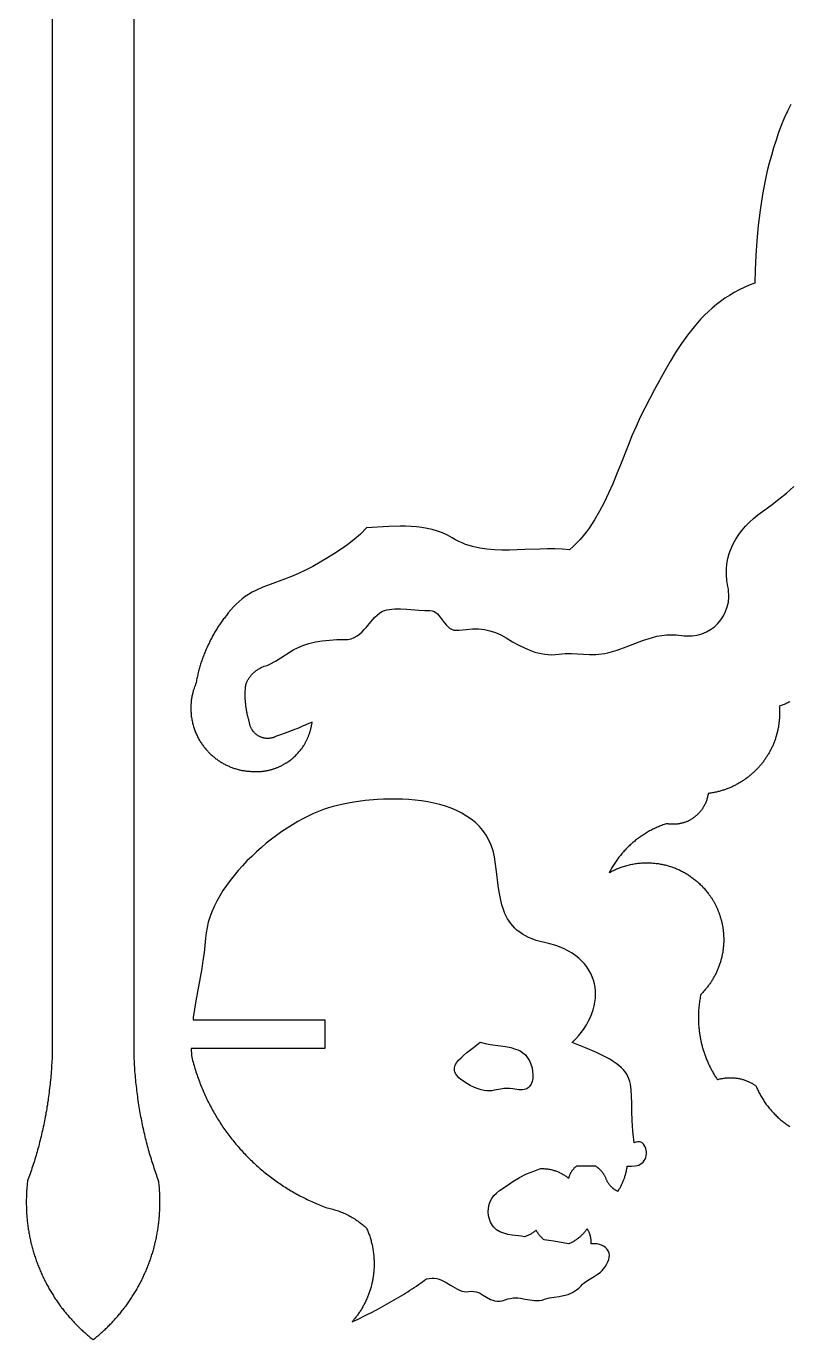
# Model space of a CAD drawing. Extents: x 205 to 567, y 321 to 897.
# Drawn here: x 403.3 to 485, y 321.3 to 461.9 of the extents above; entities that cross this region are included whole.
import ezdxf

# ---------------------------------------------------------------- set-up
doc = ezdxf.new("R2010")
doc.units = 0
doc.layers.add('Default_Layer', color=1, linetype='CONTINUOUS')

msp = doc.modelspace()

# ---------------------------------------------------------------- linework, layer by layer
at = {"layer": 'Default_Layer'}
for points in [[(406.04, 522.25), (406.04, 351.88), (406.03, 351.65), (406.02, 351.42), (406.01, 351.19), (405.99, 350.96), (405.98, 350.74), (405.97, 350.51), (405.95, 350.28), (405.93, 350.06), (405.92, 349.83), (405.9, 349.61), (405.88, 349.38), (405.85, 349.16), (405.83, 348.93), (405.81, 348.71), (405.78, 348.49), (405.76, 348.26), (405.73, 348.04), (405.71, 347.82), (405.68, 347.6), (405.65, 347.38), (405.62, 347.16), (405.59, 346.94), (405.55, 346.72), (405.52, 346.51), (405.48, 346.29), (405.45, 346.07), (405.41, 345.86), (405.37, 345.64), (405.34, 345.43), (405.3, 345.21), (405.26, 345), (405.21, 344.79), (405.17, 344.57), (405.13, 344.36), (405.08, 344.15), (405.04, 343.94), (404.99, 343.73), (404.94, 343.52), (404.9, 343.32), (404.85, 343.11), (404.8, 342.9), (404.75, 342.7), (404.69, 342.49), (404.64, 342.29), (404.59, 342.08), (404.53, 341.88), (404.48, 341.68), (404.42, 341.48), (404.36, 341.28), (404.31, 341.08), (404.25, 340.88), (404.19, 340.68), (404.13, 340.48), (404.06, 340.29), (404, 340.09), (403.94, 339.89), (403.87, 339.7), (403.81, 339.51), (403.74, 339.32), (403.68, 339.12), (403.61, 338.93), (403.54, 338.74), (403.47, 338.56), (403.4, 338.37), (403.39, 338.24), (403.37, 338.1), (403.36, 337.97), (403.34, 337.83), (403.33, 337.69), (403.32, 337.55), (403.31, 337.41), (403.3, 337.27), (403.29, 337.12), (403.28, 336.97), (403.28, 336.82), (403.27, 336.68), (403.27, 336.53), (403.26, 336.38), (403.26, 336.22), (403.26, 336.07), (403.26, 335.93), (403.26, 335.79), (403.27, 335.66), (403.27, 335.52), (403.27, 335.38), (403.28, 335.24), (403.29, 335.1), (403.29, 334.96), (403.3, 334.83), (403.31, 334.69), (403.32, 334.55), (403.33, 334.42), (403.35, 334.28), (403.36, 334.14), (403.37, 334.01), (403.39, 333.87), (403.41, 333.74), (403.42, 333.6), (403.44, 333.47), (403.46, 333.33), (403.48, 333.2), (403.5, 333.07), (403.52, 332.93), (403.55, 332.8), (403.57, 332.67), (403.6, 332.53), (403.62, 332.4), (403.65, 332.27), (403.68, 332.14), (403.7, 332.01), (403.73, 331.88), (403.76, 331.75), (403.8, 331.62), (403.83, 331.49), (403.86, 331.36), (403.9, 331.23), (403.93, 331.1), (403.97, 330.97), (404, 330.84), (404.04, 330.72), (404.08, 330.59), (404.12, 330.46), (404.16, 330.33), (404.2, 330.21), (404.24, 330.08), (404.28, 329.96), (404.33, 329.83), (404.37, 329.71), (404.42, 329.58), (404.46, 329.46), (404.51, 329.34), (404.56, 329.21), (404.61, 329.09), (404.66, 328.97), (404.71, 328.85), (404.76, 328.73), (404.81, 328.61), (404.86, 328.49), (404.92, 328.37), (404.97, 328.25), (405.03, 328.13), (405.08, 328.01), (405.14, 327.89), (405.2, 327.77), (405.26, 327.66), (405.32, 327.54), (405.38, 327.42), (405.44, 327.31), (405.5, 327.19), (405.56, 327.08), (405.63, 326.96), (405.69, 326.85), (405.76, 326.74), (405.82, 326.62), (405.89, 326.51), (405.95, 326.4), (406.02, 326.29), (406.09, 326.18), (406.16, 326.07), (406.23, 325.96), (406.3, 325.85), (406.37, 325.74), (406.45, 325.63), (406.52, 325.52), (406.59, 325.42), (406.67, 325.31), (406.74, 325.2), (406.82, 325.1), (406.9, 324.99), (406.97, 324.89), (407.05, 324.78), (407.13, 324.68), (407.21, 324.58), (407.29, 324.47), (407.37, 324.37), (407.45, 324.27), (407.54, 324.17), (407.62, 324.07), (407.7, 323.97), (407.79, 323.87), (407.87, 323.77), (407.96, 323.68), (408.05, 323.58), (408.13, 323.48), (408.22, 323.39), (408.31, 323.29), (408.4, 323.2), (408.49, 323.1), (408.58, 323.01), (408.67, 322.91), (408.76, 322.82), (408.85, 322.73), (408.95, 322.64), (409.04, 322.55), (409.14, 322.46), (409.23, 322.37), (409.33, 322.28), (409.42, 322.19), (409.52, 322.11), (409.62, 322.02), (409.71, 321.93), (409.81, 321.85), (409.91, 321.76), (410.01, 321.68), (410.11, 321.6), (410.21, 321.51), (410.32, 321.43), (410.42, 321.35), (410.52, 321.43), (410.62, 321.51), (410.72, 321.6), (410.82, 321.68), (410.92, 321.76), (411.02, 321.85), (411.12, 321.93), (411.22, 322.02), (411.32, 322.11), (411.41, 322.19), (411.51, 322.28), (411.61, 322.37), (411.7, 322.46), (411.79, 322.55), (411.89, 322.64), (411.98, 322.73), (412.07, 322.82), (412.17, 322.91), (412.26, 323.01), (412.35, 323.1), (412.44, 323.2), (412.53, 323.29), (412.62, 323.39), (412.7, 323.48), (412.79, 323.58), (412.88, 323.68), (412.96, 323.77), (413.05, 323.87), (413.13, 323.97), (413.22, 324.07), (413.3, 324.17), (413.38, 324.27), (413.46, 324.37), (413.54, 324.47), (413.63, 324.58), (413.7, 324.68), (413.78, 324.78), (413.86, 324.89), (413.94, 324.99), (414.02, 325.1), (414.09, 325.2), (414.17, 325.31), (414.24, 325.42), (414.32, 325.52), (414.39, 325.63), (414.46, 325.74), (414.53, 325.85), (414.6, 325.96), (414.68, 326.07), (414.74, 326.18), (414.81, 326.29), (414.88, 326.4), (414.95, 326.51), (415.02, 326.62), (415.08, 326.74), (415.15, 326.85), (415.21, 326.96), (415.27, 327.08), (415.34, 327.19), (415.4, 327.31), (415.46, 327.42), (415.52, 327.54), (415.58, 327.66), (415.64, 327.77), (415.69, 327.89), (415.75, 328.01), (415.81, 328.13), (415.86, 328.25), (415.92, 328.37), (415.97, 328.49), (416.02, 328.61), (416.08, 328.73), (416.13, 328.85), (416.18, 328.97), (416.23, 329.09), (416.28, 329.21), (416.32, 329.34), (416.37, 329.46), (416.42, 329.58), (416.46, 329.71), (416.51, 329.83), (416.55, 329.96), (416.59, 330.08), (416.64, 330.21), (416.68, 330.33), (416.72, 330.46), (416.76, 330.59), (416.8, 330.72), (416.83, 330.84), (416.87, 330.97), (416.91, 331.1), (416.94, 331.23), (416.97, 331.36), (417.01, 331.49), (417.04, 331.62), (417.07, 331.75), (417.1, 331.88), (417.13, 332.01), (417.16, 332.14), (417.19, 332.27), (417.21, 332.4), (417.24, 332.53), (417.27, 332.67), (417.29, 332.8), (417.31, 332.93), (417.33, 333.07), (417.36, 333.2), (417.38, 333.33), (417.39, 333.47), (417.41, 333.6), (417.43, 333.74), (417.45, 333.87), (417.46, 334.01), (417.48, 334.14), (417.49, 334.28), (417.5, 334.42), (417.51, 334.55), (417.52, 334.69), (417.53, 334.83), (417.54, 334.96), (417.55, 335.1), (417.56, 335.24), (417.56, 335.38), (417.57, 335.52), (417.57, 335.66), (417.57, 335.79), (417.57, 335.93), (417.57, 336.07), (417.57, 336.22), (417.57, 336.38), (417.57, 336.53), (417.57, 336.68), (417.56, 336.82), (417.55, 336.97), (417.55, 337.12), (417.54, 337.27), (417.53, 337.41), (417.52, 337.55), (417.51, 337.69), (417.49, 337.83), (417.48, 337.97), (417.47, 338.1), (417.45, 338.24), (417.43, 338.37), (417.36, 338.56), (417.29, 338.74), (417.23, 338.93), (417.16, 339.12), (417.09, 339.32), (417.03, 339.51), (416.96, 339.7), (416.9, 339.89), (416.83, 340.09), (416.77, 340.29), (416.71, 340.48), (416.65, 340.68), (416.59, 340.88), (416.53, 341.08), (416.47, 341.28), (416.41, 341.48), (416.36, 341.68), (416.3, 341.88), (416.25, 342.08), (416.19, 342.29), (416.14, 342.49), (416.09, 342.7), (416.04, 342.9), (415.99, 343.11), (415.94, 343.32), (415.89, 343.52), (415.84, 343.73), (415.8, 343.94), (415.75, 344.15), (415.71, 344.36), (415.66, 344.57), (415.62, 344.79), (415.58, 345), (415.54, 345.21), (415.5, 345.43), (415.46, 345.64), (415.42, 345.86), (415.39, 346.07), (415.35, 346.29), (415.32, 346.51), (415.28, 346.72), (415.25, 346.94), (415.22, 347.16), (415.19, 347.38), (415.16, 347.6), (415.13, 347.82), (415.1, 348.04), (415.08, 348.26), (415.05, 348.49), (415.03, 348.71), (415, 348.93), (414.98, 349.16), (414.96, 349.38), (414.94, 349.61), (414.92, 349.83), (414.9, 350.06), (414.89, 350.28), (414.87, 350.51), (414.86, 350.74), (414.84, 350.96), (414.83, 351.19), (414.82, 351.42), (414.81, 351.65), (414.8, 351.88), (414.8, 351.88), (414.8, 522.25)], [(485.12, 453.59), (484.75, 452.86), (484.41, 452.11), (484.09, 451.34), (483.79, 450.56), (483.52, 449.76), (483.26, 448.95), (483.02, 448.13), (482.8, 447.3), (482.59, 446.47), (482.41, 445.63), (482.09, 443.94), (481.82, 442.27), (481.62, 440.61), (481.46, 438.98), (481.35, 437.4), (481.28, 435.89), (481.24, 434.45), (480.66, 434.23), (480.1, 433.99), (479.56, 433.72), (479.04, 433.44), (478.54, 433.14), (478.05, 432.83), (477.59, 432.49), (477.14, 432.15), (476.7, 431.78), (476.28, 431.41), (475.88, 431.02), (475.49, 430.62), (474.75, 429.78), (474.05, 428.9), (473.39, 427.98), (472.77, 427.04), (472.18, 426.07), (471.62, 425.08), (470.53, 423.08), (469.48, 421.08), (468.99, 420.11), (468.54, 419.12), (468.1, 418.11), (467.69, 417.08), (466.87, 415.01), (466.46, 413.98), (466.04, 412.96), (465.6, 411.96), (465.14, 410.98), (464.64, 410.03), (464.1, 409.11), (463.52, 408.23), (463.2, 407.81), (462.88, 407.4), (462.54, 407.01), (462.18, 406.63), (461.81, 406.26), (461.42, 405.91), (460.65, 405.98), (459.86, 406.01), (459.06, 406.01), (458.25, 405.99), (456.62, 405.93), (454.99, 405.88), (454.18, 405.88), (453.37, 405.91), (452.58, 405.98), (451.8, 406.09), (451.03, 406.26), (450.66, 406.37), (450.29, 406.49), (449.92, 406.64), (449.56, 406.8), (449.21, 406.98), (448.86, 407.18), (448.34, 407.47), (447.81, 407.71), (447.27, 407.91), (446.73, 408.07), (446.17, 408.2), (445.6, 408.29), (445.03, 408.36), (444.45, 408.4), (443.86, 408.42), (443.28, 408.42), (442.09, 408.39), (439.7, 408.26), (439.04, 407.59), (438.37, 407), (437.68, 406.46), (436.97, 405.97), (436.24, 405.51), (435.5, 405.06), (433.93, 404.13), (433.17, 403.72), (432.42, 403.36), (431.66, 403.05), (430.9, 402.76), (429.37, 402.2), (428.6, 401.9), (427.82, 401.56), (427.43, 401.36), (427.06, 401.14), (426.7, 400.91), (426.36, 400.65), (426.04, 400.39), (426.04, 400.39), (425.73, 400.1), (425.44, 399.8), (425.16, 399.48), (424.89, 399.16), (424.77, 398.99), (424.69, 398.89), (424.62, 398.79), (424.54, 398.7), (424.47, 398.6), (424.39, 398.5), (424.32, 398.4), (424.24, 398.3), (424.17, 398.2), (424.1, 398.09), (424.03, 397.99), (423.96, 397.89), (423.89, 397.79), (423.82, 397.68), (423.75, 397.58), (423.68, 397.47), (423.62, 397.37), (423.55, 397.26), (423.49, 397.15), (423.42, 397.04), (423.36, 396.93), (423.3, 396.83), (423.24, 396.72), (423.17, 396.61), (423.11, 396.49), (423.06, 396.38), (423, 396.27), (422.94, 396.16), (422.88, 396.04), (422.83, 395.93), (422.77, 395.82), (422.72, 395.7), (422.66, 395.59), (422.61, 395.47), (422.56, 395.35), (422.51, 395.23), (422.46, 395.12), (422.41, 395), (422.36, 394.88), (422.31, 394.76), (422.27, 394.64), (422.22, 394.52), (422.17, 394.4), (422.13, 394.27), (422.09, 394.15), (422.05, 394.03), (422, 393.91), (421.96, 393.78), (421.92, 393.66), (421.89, 393.53), (421.85, 393.41), (421.81, 393.28), (421.77, 393.15), (421.74, 393.03), (421.71, 392.9), (421.67, 392.77), (421.64, 392.64), (421.61, 392.51), (421.58, 392.38), (421.55, 392.25), (421.52, 392.12), (421.49, 391.99), (421.47, 391.86), (421.44, 391.72), (421.42, 391.59), (421.39, 391.52), (421.36, 391.44), (421.33, 391.37), (421.3, 391.29), (421.27, 391.21), (421.24, 391.14), (421.22, 391.06), (421.19, 390.98), (421.16, 390.9), (421.14, 390.82), (421.12, 390.74), (421.1, 390.66), (421.08, 390.58), (421.06, 390.5), (421.04, 390.41), (421.02, 390.33), (421, 390.25), (420.99, 390.16), (420.97, 390.08), (420.96, 389.99), (420.95, 389.91), (420.93, 389.82), (420.92, 389.73), (420.91, 389.65), (420.91, 389.56), (420.9, 389.47), (420.89, 389.38), (420.89, 389.3), (420.88, 389.21), (420.88, 389.12), (420.88, 389.03), (420.88, 388.94), (420.88, 388.81), (420.88, 388.69), (420.89, 388.56), (420.9, 388.44), (420.91, 388.32), (420.92, 388.19), (420.93, 388.07), (420.95, 387.95), (420.97, 387.83), (420.99, 387.71), (421.01, 387.59), (421.04, 387.47), (421.06, 387.35), (421.09, 387.24), (421.12, 387.12), (421.16, 387.01), (421.19, 386.89), (421.23, 386.78), (421.27, 386.67), (421.31, 386.56), (421.35, 386.45), (421.39, 386.34), (421.44, 386.23), (421.49, 386.12), (421.54, 386.02), (421.59, 385.91), (421.64, 385.81), (421.7, 385.71), (421.75, 385.61), (421.81, 385.51), (421.87, 385.41), (421.93, 385.31), (421.99, 385.23), (422.05, 385.14), (422.1, 385.06), (422.16, 384.98), (422.22, 384.9), (422.28, 384.81), (422.35, 384.73), (422.41, 384.66), (422.48, 384.58), (422.54, 384.5), (422.61, 384.43), (422.68, 384.35), (422.75, 384.28), (422.82, 384.21), (422.89, 384.13), (422.96, 384.06), (423.03, 383.99), (423.11, 383.93), (423.18, 383.86), (423.26, 383.79), (423.34, 383.73), (423.41, 383.66), (423.49, 383.6), (423.57, 383.54), (423.65, 383.48), (423.74, 383.42), (423.82, 383.36), (423.9, 383.31), (423.99, 383.25), (424.07, 383.2), (424.16, 383.14), (424.25, 383.09), (424.33, 383.04), (424.42, 382.99), (424.51, 382.95), (424.6, 382.9), (424.69, 382.85), (424.79, 382.81), (424.88, 382.77), (424.97, 382.73), (425.07, 382.69), (425.16, 382.65), (425.26, 382.61), (425.35, 382.58), (425.45, 382.54), (425.55, 382.51), (425.64, 382.48), (425.74, 382.45), (425.84, 382.42), (425.94, 382.4), (426.04, 382.37), (426.14, 382.35), (426.24, 382.32), (426.35, 382.3), (426.45, 382.28), (426.55, 382.27), (426.66, 382.25), (426.76, 382.24), (426.87, 382.22), (426.97, 382.21), (427.08, 382.2), (427.18, 382.2), (427.29, 382.19), (427.4, 382.18), (427.51, 382.18), (427.63, 382.17), (427.75, 382.17), (427.88, 382.17), (427.95, 382.17), (428.02, 382.17), (428.09, 382.17), (428.16, 382.17), (428.23, 382.18), (428.31, 382.18), (428.38, 382.19), (428.45, 382.19), (428.52, 382.2), (428.59, 382.21), (428.66, 382.22), (428.73, 382.22), (428.8, 382.23), (428.86, 382.25), (428.93, 382.26), (429, 382.27), (429.07, 382.28), (429.14, 382.3), (429.21, 382.31), (429.27, 382.33), (429.34, 382.34), (429.41, 382.36), (429.47, 382.38), (429.54, 382.4), (429.61, 382.42), (429.67, 382.44), (429.74, 382.46), (429.8, 382.48), (429.87, 382.5), (429.93, 382.52), (429.99, 382.55), (430.06, 382.57), (430.12, 382.6), (430.18, 382.62), (430.25, 382.65), (430.31, 382.68), (430.37, 382.7), (430.43, 382.73), (430.49, 382.76), (430.55, 382.79), (430.61, 382.82), (430.67, 382.85), (430.73, 382.88), (430.79, 382.92), (430.85, 382.95), (430.91, 382.98), (430.97, 383.02), (431.02, 383.05), (431.08, 383.09), (431.14, 383.12), (431.25, 383.2), (431.36, 383.27), (431.47, 383.35), (431.58, 383.43), (431.68, 383.52), (431.78, 383.6), (431.88, 383.69), (431.98, 383.78), (432.08, 383.87), (432.17, 383.97), (432.27, 384.07), (432.36, 384.16), (432.45, 384.27), (432.53, 384.37), (432.62, 384.47), (432.7, 384.58), (432.78, 384.69), (432.85, 384.8), (432.93, 384.91), (432.97, 384.97), (433, 385.02), (433.04, 385.08), (433.07, 385.14), (433.11, 385.2), (433.14, 385.26), (433.17, 385.32), (433.2, 385.38), (433.23, 385.44), (433.27, 385.5), (433.3, 385.56), (433.32, 385.62), (433.35, 385.68), (433.38, 385.74), (433.41, 385.8), (433.44, 385.87), (433.46, 385.93), (433.49, 385.99), (433.51, 386.06), (433.54, 386.12), (433.56, 386.19), (433.58, 386.25), (433.6, 386.32), (433.63, 386.38), (433.65, 386.45), (433.67, 386.51), (433.68, 386.58), (433.7, 386.65), (433.72, 386.71), (433.74, 386.78), (433.75, 386.85), (433.77, 386.92), (433.78, 386.99), (433.8, 387.06), (433.81, 387.12), (433.82, 387.19), (433.83, 387.26), (433.84, 387.33), (433.85, 387.4), (433.86, 387.47), (433.69, 387.39), (433.51, 387.31), (433.32, 387.23), (433.12, 387.14), (432.91, 387.05), (432.69, 386.96), (432.46, 386.86), (432.22, 386.76), (431.97, 386.67), (431.71, 386.56), (431.44, 386.46), (431.16, 386.35), (430.88, 386.24), (430.58, 386.13), (430.27, 386.02), (429.95, 385.91), (429.9, 385.88), (429.85, 385.86), (429.8, 385.84), (429.75, 385.83), (429.7, 385.81), (429.65, 385.79), (429.6, 385.78), (429.55, 385.77), (429.49, 385.75), (429.44, 385.74), (429.38, 385.74), (429.33, 385.73), (429.27, 385.72), (429.22, 385.72), (429.16, 385.72), (429.1, 385.72), (429.04, 385.72), (428.97, 385.72), (428.91, 385.72), (428.84, 385.73), (428.78, 385.74), (428.71, 385.75), (428.65, 385.77), (428.59, 385.78), (428.53, 385.8), (428.47, 385.82), (428.41, 385.84), (428.36, 385.86), (428.3, 385.89), (428.24, 385.91), (428.19, 385.94), (428.14, 385.97), (428.09, 386), (428.04, 386.03), (427.99, 386.06), (427.94, 386.09), (427.9, 386.13), (427.85, 386.17), (427.81, 386.2), (427.76, 386.24), (427.72, 386.28), (427.68, 386.32), (427.64, 386.37), (427.6, 386.41), (427.57, 386.46), (427.53, 386.5), (427.5, 386.55), (427.46, 386.6), (427.43, 386.64), (427.4, 386.69), (427.37, 386.75), (427.35, 386.8), (427.32, 386.85), (427.3, 386.9), (427.27, 386.96), (427.25, 387.01), (427.23, 387.07), (427.22, 387.12), (427.2, 387.18), (427.19, 387.24), (427.17, 387.3), (427.16, 387.36), (427.15, 387.42), (427.14, 387.48), (427.12, 387.56), (427.09, 387.64), (427.07, 387.73), (427.04, 387.81), (427.02, 387.9), (427, 387.98), (426.98, 388.07), (426.96, 388.15), (426.94, 388.24), (426.92, 388.33), (426.9, 388.42), (426.88, 388.51), (426.86, 388.6), (426.85, 388.69), (426.83, 388.78), (426.82, 388.87), (426.8, 388.96), (426.79, 389.05), (426.78, 389.15), (426.77, 389.24), (426.76, 389.33), (426.75, 389.43), (426.74, 389.52), (426.73, 389.62), (426.72, 389.71), (426.72, 389.81), (426.71, 389.9), (426.71, 390), (426.7, 390.09), (426.7, 390.19), (426.7, 390.29), (426.7, 390.38), (426.7, 390.53), (426.7, 390.67), (426.71, 390.82), (426.72, 390.96), (426.73, 391.1), (426.74, 391.23), (426.75, 391.36), (426.76, 391.49), (426.8, 391.57), (426.83, 391.66), (426.87, 391.74), (426.91, 391.82), (426.95, 391.9), (426.99, 391.98), (427.04, 392.06), (427.08, 392.13), (427.13, 392.21), (427.19, 392.28), (427.24, 392.35), (427.29, 392.42), (427.35, 392.49), (427.41, 392.55), (427.47, 392.62), (427.53, 392.68), (427.6, 392.74), (427.66, 392.8), (427.73, 392.86), (427.8, 392.92), (427.87, 392.97), (427.94, 393.02), (428.01, 393.07), (428.09, 393.12), (428.16, 393.17), (428.24, 393.21), (428.32, 393.26), (428.4, 393.3), (428.48, 393.33), (428.57, 393.37), (428.65, 393.4), (428.74, 393.44), (429.04, 393.54), (429.35, 393.67), (429.93, 393.98), (430.5, 394.33), (431.61, 395.06), (431.9, 395.24), (432.21, 395.39), (432.85, 395.67), (433.52, 395.89), (434.22, 396.05), (434.95, 396.17), (435.71, 396.25), (436.49, 396.29), (437.3, 396.29), (437.69, 396.31), (438.04, 396.39), (438.37, 396.52), (438.67, 396.69), (438.95, 396.89), (439.21, 397.12), (439.45, 397.37), (439.68, 397.64), (440.13, 398.18), (440.58, 398.7), (440.81, 398.92), (441.06, 399.12), (441.32, 399.29), (441.6, 399.41), (441.85, 399.48), (442.13, 399.53), (442.41, 399.57), (442.71, 399.59), (443.34, 399.59), (443.99, 399.55), (445.29, 399.45), (445.91, 399.41), (446.48, 399.41), (446.71, 399.39), (446.92, 399.32), (447.1, 399.21), (447.27, 399.06), (447.43, 398.89), (447.58, 398.69), (447.88, 398.28), (448.2, 397.87), (448.38, 397.69), (448.58, 397.53), (448.79, 397.41), (449.04, 397.32), (449.31, 397.29), (449.61, 397.3), (450.35, 397.39), (451.04, 397.44), (451.69, 397.43), (452.3, 397.37), (452.9, 397.25), (453.48, 397.07), (454.06, 396.81), (454.64, 396.48), (455.31, 396.07), (455.98, 395.69), (456.65, 395.36), (457.34, 395.08), (457.69, 394.96), (458.04, 394.87), (458.39, 394.79), (458.76, 394.73), (459.12, 394.69), (459.5, 394.68), (459.88, 394.69), (460.27, 394.73), (460.94, 394.79), (461.61, 394.79), (462.27, 394.77), (462.92, 394.73), (463.57, 394.71), (464.22, 394.71), (464.87, 394.77), (465.2, 394.82), (465.52, 394.89), (466.03, 395.03), (466.52, 395.18), (467.48, 395.53), (468.42, 395.89), (469.35, 396.24), (469.82, 396.39), (470.3, 396.53), (470.78, 396.65), (471.28, 396.73), (471.78, 396.79), (472.3, 396.81), (472.84, 396.8), (473.4, 396.73), (473.69, 396.7), (473.98, 396.68), (474.26, 396.68), (474.54, 396.7), (475.08, 396.78), (475.59, 396.92), (476.07, 397.12), (476.52, 397.37), (476.93, 397.67), (477.3, 398.02), (477.63, 398.41), (477.91, 398.84), (478.13, 399.3), (478.3, 399.79), (478.42, 400.31), (478.47, 400.85), (478.47, 401.13), (478.45, 401.41), (478.42, 401.69), (478.36, 401.98), (478.26, 402.61), (478.21, 403.22), (478.21, 403.82), (478.27, 404.4), (478.37, 404.97), (478.52, 405.52), (478.71, 406.05), (478.95, 406.56), (479.23, 407.06), (479.54, 407.54), (479.89, 408), (480.27, 408.45), (480.68, 408.87), (481.12, 409.27), (481.59, 409.66), (482.08, 410.02), (482.98, 410.66), (483.84, 411.31), (484.66, 411.98), (485.44, 412.67)], [(484.99, 389.63), (484.89, 389.58), (484.79, 389.54), (484.69, 389.49), (484.59, 389.45), (484.49, 389.4), (484.39, 389.36), (484.29, 389.32), (484.18, 389.28), (484.08, 389.24), (483.98, 389.2), (483.87, 389.16), (483.88, 389.08), (483.88, 389), (483.89, 388.91), (483.89, 388.82), (483.9, 388.73), (483.9, 388.64), (483.9, 388.54), (483.9, 388.45), (483.9, 388.34), (483.9, 388.24), (483.9, 388.14), (483.89, 388.03), (483.89, 387.93), (483.88, 387.83), (483.87, 387.73), (483.86, 387.63), (483.85, 387.53), (483.84, 387.42), (483.83, 387.32), (483.82, 387.22), (483.8, 387.12), (483.79, 387.02), (483.77, 386.93), (483.75, 386.83), (483.73, 386.73), (483.71, 386.63), (483.69, 386.53), (483.67, 386.44), (483.64, 386.34), (483.62, 386.24), (483.59, 386.15), (483.57, 386.05), (483.54, 385.96), (483.51, 385.86), (483.48, 385.77), (483.45, 385.67), (483.42, 385.58), (483.38, 385.49), (483.35, 385.4), (483.32, 385.3), (483.28, 385.21), (483.24, 385.12), (483.2, 385.03), (483.17, 384.94), (483.13, 384.85), (483.08, 384.77), (483.04, 384.68), (483, 384.59), (482.96, 384.5), (482.91, 384.42), (482.87, 384.33), (482.82, 384.25), (482.77, 384.16), (482.72, 384.08), (482.67, 383.99), (482.62, 383.91), (482.57, 383.83), (482.52, 383.75), (482.47, 383.67), (482.41, 383.59), (482.36, 383.51), (482.3, 383.43), (482.25, 383.35), (482.19, 383.27), (482.13, 383.19), (482.07, 383.12), (482.01, 383.04), (481.95, 382.97), (481.89, 382.89), (481.83, 382.82), (481.76, 382.74), (481.7, 382.67), (481.64, 382.6), (481.57, 382.53), (481.5, 382.46), (481.44, 382.39), (481.37, 382.32), (481.3, 382.25), (481.23, 382.19), (481.16, 382.12), (481.09, 382.05), (481.02, 381.99), (480.95, 381.92), (480.87, 381.86), (480.8, 381.8), (480.73, 381.74), (480.65, 381.68), (480.58, 381.62), (480.5, 381.56), (480.42, 381.5), (480.34, 381.44), (480.27, 381.38), (480.19, 381.33), (480.11, 381.27), (480.03, 381.22), (479.94, 381.16), (479.86, 381.11), (479.78, 381.06), (479.7, 381.01), (479.61, 380.96), (479.53, 380.91), (479.45, 380.86), (479.36, 380.82), (479.27, 380.77), (479.19, 380.72), (479.1, 380.68), (479.01, 380.64), (478.92, 380.59), (478.84, 380.55), (478.75, 380.51), (478.66, 380.47), (478.57, 380.43), (478.47, 380.4), (478.38, 380.36), (478.29, 380.32), (478.2, 380.29), (478.11, 380.26), (478.01, 380.22), (477.92, 380.19), (477.82, 380.16), (477.73, 380.13), (477.63, 380.1), (477.54, 380.08), (477.44, 380.05), (477.34, 380.02), (477.25, 380), (477.15, 379.98), (477.05, 379.95), (476.95, 379.93), (476.85, 379.91), (476.75, 379.89), (476.65, 379.88), (476.55, 379.86), (476.45, 379.84), (476.35, 379.83), (476.25, 379.82), (476.24, 379.72), (476.22, 379.62), (476.2, 379.52), (476.18, 379.42), (476.15, 379.33), (476.13, 379.23), (476.1, 379.14), (476.07, 379.05), (476.04, 378.96), (476, 378.87), (475.96, 378.78), (475.92, 378.69), (475.88, 378.61), (475.84, 378.52), (475.79, 378.44), (475.74, 378.35), (475.69, 378.27), (475.64, 378.19), (475.59, 378.12), (475.53, 378.04), (475.47, 377.96), (475.41, 377.89), (475.35, 377.82), (475.29, 377.75), (475.22, 377.68), (475.16, 377.61), (475.09, 377.54), (475.02, 377.48), (474.95, 377.42), (474.87, 377.36), (474.8, 377.3), (474.72, 377.24), (474.66, 377.2), (474.6, 377.16), (474.54, 377.12), (474.48, 377.08), (474.42, 377.04), (474.36, 377.01), (474.3, 376.97), (474.23, 376.94), (474.17, 376.9), (474.1, 376.87), (474.04, 376.84), (473.97, 376.81), (473.9, 376.79), (473.83, 376.76), (473.76, 376.73), (473.69, 376.71), (473.62, 376.69), (473.55, 376.67), (473.48, 376.65), (473.41, 376.63), (473.34, 376.61), (473.26, 376.6), (473.19, 376.58), (473.12, 376.57), (473.04, 376.56), (472.96, 376.55), (472.89, 376.54), (472.81, 376.53), (472.74, 376.53), (472.66, 376.52), (472.58, 376.52), (472.5, 376.52), (472.41, 376.52), (472.32, 376.52), (472.23, 376.53), (472.14, 376.54), (472.05, 376.55), (471.96, 376.56), (471.88, 376.57), (471.8, 376.59), (471.67, 376.54), (471.54, 376.5), (471.42, 376.46), (471.3, 376.41), (471.17, 376.36), (471.05, 376.31), (470.93, 376.26), (470.81, 376.21), (470.69, 376.16), (470.57, 376.1), (470.46, 376.05), (470.34, 375.99), (470.22, 375.93), (470.11, 375.87), (469.99, 375.81), (469.88, 375.75), (469.77, 375.68), (469.66, 375.62), (469.55, 375.55), (469.44, 375.48), (469.33, 375.41), (469.22, 375.34), (469.11, 375.27), (469.01, 375.2), (468.9, 375.12), (468.8, 375.05), (468.7, 374.97), (468.6, 374.89), (468.49, 374.81), (468.39, 374.73), (468.3, 374.65), (468.2, 374.57), (468.1, 374.48), (468.01, 374.4), (467.91, 374.31), (467.82, 374.23), (467.73, 374.14), (467.63, 374.05), (467.54, 373.96), (467.46, 373.87), (467.37, 373.77), (467.28, 373.68), (467.19, 373.58), (467.11, 373.49), (467.03, 373.39), (466.94, 373.29), (466.86, 373.19), (466.78, 373.09), (466.7, 372.99), (466.63, 372.89), (466.55, 372.78), (466.48, 372.68), (466.4, 372.57), (466.33, 372.47), (466.26, 372.36), (466.19, 372.25), (466.12, 372.14), (466.05, 372.03), (465.98, 371.92), (465.92, 371.81), (465.85, 371.7), (465.79, 371.58), (465.73, 371.47), (465.67, 371.35), (465.78, 371.41), (465.89, 371.47), (466, 371.53), (466.11, 371.59), (466.23, 371.64), (466.34, 371.69), (466.46, 371.75), (466.58, 371.8), (466.7, 371.84), (466.82, 371.89), (466.94, 371.93), (467.06, 371.98), (467.19, 372.02), (467.31, 372.05), (467.44, 372.09), (467.56, 372.13), (467.69, 372.16), (467.82, 372.19), (467.95, 372.22), (468.08, 372.25), (468.21, 372.27), (468.34, 372.29), (468.47, 372.31), (468.6, 372.33), (468.74, 372.35), (468.87, 372.36), (469.01, 372.38), (469.14, 372.39), (469.28, 372.39), (469.42, 372.4), (469.56, 372.4), (469.69, 372.4), (469.82, 372.4), (469.94, 372.4), (470.07, 372.4), (470.19, 372.39), (470.32, 372.38), (470.44, 372.37), (470.56, 372.36), (470.68, 372.34), (470.81, 372.33), (470.93, 372.31), (471.05, 372.29), (471.17, 372.27), (471.29, 372.25), (471.4, 372.23), (471.52, 372.2), (471.64, 372.17), (471.76, 372.14), (471.87, 372.11), (471.99, 372.08), (472.1, 372.05), (472.21, 372.01), (472.33, 371.97), (472.44, 371.93), (472.55, 371.89), (472.66, 371.85), (472.77, 371.81), (472.88, 371.76), (472.99, 371.72), (473.1, 371.67), (473.21, 371.62), (473.31, 371.57), (473.42, 371.51), (473.52, 371.46), (473.63, 371.4), (473.73, 371.35), (473.83, 371.29), (473.93, 371.23), (474.03, 371.17), (474.13, 371.1), (474.23, 371.04), (474.33, 370.97), (474.42, 370.91), (474.52, 370.84), (474.61, 370.77), (474.7, 370.7), (474.8, 370.63), (474.89, 370.55), (474.98, 370.48), (475.07, 370.4), (475.16, 370.33), (475.24, 370.25), (475.33, 370.17), (475.41, 370.09), (475.5, 370.01), (475.58, 369.92), (475.66, 369.84), (475.74, 369.75), (475.82, 369.67), (475.9, 369.58), (475.97, 369.49), (476.05, 369.4), (476.12, 369.31), (476.2, 369.22), (476.27, 369.12), (476.32, 369.06), (476.36, 368.99), (476.41, 368.93), (476.46, 368.86), (476.5, 368.8), (476.55, 368.73), (476.59, 368.66), (476.64, 368.6), (476.68, 368.53), (476.72, 368.46), (476.76, 368.39), (476.8, 368.32), (476.85, 368.25), (476.89, 368.18), (476.92, 368.11), (476.96, 368.04), (477, 367.97), (477.04, 367.89), (477.07, 367.82), (477.11, 367.75), (477.14, 367.67), (477.18, 367.6), (477.21, 367.53), (477.25, 367.45), (477.28, 367.38), (477.31, 367.3), (477.34, 367.22), (477.37, 367.15), (477.4, 367.07), (477.43, 366.99), (477.46, 366.92), (477.48, 366.84), (477.51, 366.76), (477.53, 366.68), (477.56, 366.6), (477.58, 366.52), (477.61, 366.44), (477.63, 366.36), (477.65, 366.28), (477.67, 366.2), (477.69, 366.12), (477.71, 366.04), (477.73, 365.96), (477.75, 365.88), (477.76, 365.79), (477.78, 365.71), (477.79, 365.63), (477.81, 365.55), (477.82, 365.46), (477.83, 365.38), (477.85, 365.29), (477.86, 365.21), (477.87, 365.12), (477.88, 365.04), (477.89, 364.95), (477.89, 364.87), (477.9, 364.78), (477.91, 364.7), (477.91, 364.61), (477.91, 364.53), (477.92, 364.44), (477.92, 364.35), (477.92, 364.26), (477.92, 364.18), (477.92, 364.07), (477.92, 363.96), (477.92, 363.86), (477.91, 363.75), (477.9, 363.64), (477.9, 363.54), (477.89, 363.43), (477.88, 363.33), (477.87, 363.22), (477.85, 363.12), (477.84, 363.02), (477.82, 362.91), (477.81, 362.81), (477.79, 362.71), (477.77, 362.61), (477.75, 362.5), (477.73, 362.4), (477.71, 362.3), (477.68, 362.2), (477.66, 362.1), (477.63, 362), (477.6, 361.91), (477.58, 361.81), (477.55, 361.71), (477.51, 361.61), (477.48, 361.52), (477.45, 361.42), (477.41, 361.32), (477.38, 361.23), (477.34, 361.14), (477.3, 361.04), (477.26, 360.95), (477.22, 360.86), (477.18, 360.76), (477.14, 360.67), (477.1, 360.58), (477.05, 360.49), (477.01, 360.4), (476.96, 360.31), (476.91, 360.22), (476.86, 360.14), (476.81, 360.05), (476.76, 359.96), (476.71, 359.88), (476.66, 359.79), (476.6, 359.71), (476.55, 359.63), (476.49, 359.54), (476.44, 359.46), (476.38, 359.38), (476.32, 359.3), (476.26, 359.22), (476.2, 359.14), (476.14, 359.06), (476.07, 358.98), (476.01, 358.91), (475.95, 358.83), (475.88, 358.75), (475.82, 358.68), (475.75, 358.61), (475.68, 358.53), (475.61, 358.46), (475.54, 358.39), (475.47, 358.32), (475.44, 358.18), (475.41, 358.04), (475.39, 357.89), (475.36, 357.74), (475.34, 357.59), (475.32, 357.44), (475.3, 357.29), (475.28, 357.13), (475.26, 356.98), (475.25, 356.82), (475.24, 356.66), (475.23, 356.5), (475.22, 356.34), (475.22, 356.18), (475.21, 356.01), (475.21, 355.85), (475.21, 355.73), (475.21, 355.62), (475.22, 355.5), (475.22, 355.38), (475.23, 355.27), (475.23, 355.15), (475.24, 355.04), (475.25, 354.93), (475.26, 354.81), (475.27, 354.7), (475.28, 354.58), (475.29, 354.47), (475.3, 354.36), (475.32, 354.25), (475.33, 354.13), (475.35, 354.02), (475.37, 353.91), (475.39, 353.8), (475.41, 353.69), (475.43, 353.58), (475.45, 353.47), (475.47, 353.36), (475.5, 353.25), (475.52, 353.14), (475.55, 353.03), (475.57, 352.92), (475.6, 352.82), (475.63, 352.71), (475.66, 352.6), (475.69, 352.5), (475.72, 352.39), (475.75, 352.29), (475.79, 352.18), (475.82, 352.08), (475.86, 351.97), (475.89, 351.87), (475.93, 351.77), (475.97, 351.66), (476.01, 351.56), (476.05, 351.46), (476.09, 351.36), (476.13, 351.26), (476.17, 351.16), (476.21, 351.06), (476.26, 350.96), (476.3, 350.86), (476.35, 350.76), (476.4, 350.67), (476.44, 350.57), (476.49, 350.47), (476.54, 350.38), (476.59, 350.28), (476.64, 350.19), (476.69, 350.09), (476.75, 350), (476.8, 349.91), (476.85, 349.81), (476.91, 349.72), (476.96, 349.63), (477.02, 349.54), (477.08, 349.45), (477.14, 349.36), (477.19, 349.27), (477.25, 349.19), (477.33, 349.21), (477.41, 349.23), (477.49, 349.26), (477.58, 349.28), (477.66, 349.3), (477.75, 349.31), (477.83, 349.33), (477.92, 349.34), (478.01, 349.36), (478.1, 349.37), (478.19, 349.38), (478.28, 349.38), (478.37, 349.39), (478.46, 349.4), (478.55, 349.4), (478.65, 349.4), (478.74, 349.4), (478.84, 349.39), (478.93, 349.39), (479.03, 349.38), (479.12, 349.37), (479.21, 349.36), (479.31, 349.35), (479.4, 349.34), (479.49, 349.32), (479.58, 349.31), (479.67, 349.29), (479.76, 349.27), (479.85, 349.24), (479.94, 349.22), (480.02, 349.19), (480.11, 349.16), (480.2, 349.14), (480.28, 349.1), (480.37, 349.07), (480.45, 349.04), (480.53, 349), (480.61, 348.97), (480.69, 348.93), (480.77, 348.89), (480.85, 348.85), (480.93, 348.8), (481.01, 348.76), (481.08, 348.71), (481.16, 348.67), (481.23, 348.62), (481.3, 348.57), (481.37, 348.52), (481.42, 348.4), (481.48, 348.28), (481.53, 348.17), (481.58, 348.05), (481.64, 347.94), (481.69, 347.82), (481.75, 347.71), (481.81, 347.6), (481.87, 347.49), (481.94, 347.38), (482, 347.27), (482.06, 347.17), (482.13, 347.06), (482.2, 346.95), (482.27, 346.85), (482.34, 346.75), (482.41, 346.64), (482.48, 346.54), (482.56, 346.44), (482.63, 346.34), (482.71, 346.24), (482.79, 346.15), (482.87, 346.05), (482.95, 345.96), (483.03, 345.86), (483.11, 345.77), (483.2, 345.68), (483.28, 345.59), (483.37, 345.5), (483.45, 345.41), (483.54, 345.32), (483.63, 345.24), (483.72, 345.15), (483.82, 345.07), (483.91, 344.99), (484, 344.9), (484.1, 344.82), (484.2, 344.75), (484.29, 344.67), (484.39, 344.59), (484.49, 344.52), (484.59, 344.44), (484.7, 344.37), (484.8, 344.3), (484.9, 344.23), (485.01, 344.16)]]:
    msp.add_lwpolyline(points, dxfattribs=at)
for points in [[(446.12, 327.87), (446.68, 327.94), (446.94, 327.95), (447.2, 327.91), (447.46, 327.84), (447.71, 327.74), (448.2, 327.48), (448.69, 327.18), (449.17, 326.89), (449.41, 326.76), (449.65, 326.65), (449.89, 326.56), (450.13, 326.51), (450.38, 326.49), (450.63, 326.51), (450.91, 326.54), (451.17, 326.52), (451.42, 326.47), (451.66, 326.39), (451.89, 326.29), (452.11, 326.17), (452.54, 325.91), (452.97, 325.66), (453.2, 325.57), (453.43, 325.5), (453.68, 325.46), (453.94, 325.46), (454.22, 325.51), (454.51, 325.61), (454.81, 325.71), (455.09, 325.78), (455.37, 325.82), (455.64, 325.83), (455.9, 325.82), (456.16, 325.79), (456.66, 325.7), (457.17, 325.61), (457.67, 325.54), (457.93, 325.54), (458.2, 325.55), (458.47, 325.6), (458.75, 325.68), (459.28, 325.82), (459.79, 325.92), (460.29, 325.99), (460.78, 326.08), (461.26, 326.2), (461.49, 326.29), (461.72, 326.39), (461.95, 326.53), (462.18, 326.69), (462.41, 326.88), (462.63, 327.1), (462.81, 327.29), (462.98, 327.44), (463.34, 327.7), (463.69, 327.91), (464.05, 328.11), (464.39, 328.32), (464.73, 328.59), (464.9, 328.75), (465.07, 328.94), (465.23, 329.15), (465.39, 329.4), (465.53, 329.67), (465.62, 329.92), (465.67, 330.16), (465.68, 330.39), (465.65, 330.6), (465.59, 330.79), (465.49, 330.97), (465.37, 331.13), (465.22, 331.26), (465.04, 331.38), (464.84, 331.48), (464.62, 331.55), (464.38, 331.6), (464.13, 331.63), (463.87, 331.63), (463.74, 331.61), (463.74, 331.67), (463.74, 331.73), (463.74, 331.78), (463.74, 331.84), (463.74, 331.89), (463.73, 331.94), (463.73, 331.99), (463.72, 332.04), (463.72, 332.09), (463.71, 332.14), (463.7, 332.19), (463.69, 332.24), (463.68, 332.29), (463.67, 332.34), (463.66, 332.39), (463.65, 332.44), (463.64, 332.48), (463.62, 332.53), (463.61, 332.58), (463.59, 332.63), (463.58, 332.67), (463.56, 332.72), (463.54, 332.76), (463.53, 332.81), (463.51, 332.85), (463.49, 332.9), (463.47, 332.94), (463.45, 332.98), (463.42, 333.03), (463.4, 333.07), (463.38, 333.11), (463.35, 333.15), (463.33, 333.19), (463.3, 333.23), (463.26, 333.16), (463.21, 333.1), (463.16, 333.04), (463.12, 332.97), (463.07, 332.91), (463.02, 332.85), (462.96, 332.79), (462.91, 332.73), (462.86, 332.67), (462.8, 332.61), (462.75, 332.56), (462.69, 332.5), (462.63, 332.45), (462.57, 332.39), (462.51, 332.34), (462.45, 332.29), (462.39, 332.24), (462.33, 332.19), (462.27, 332.14), (462.2, 332.1), (462.14, 332.05), (462.07, 332.01), (462, 331.96), (461.93, 331.92), (461.86, 331.88), (461.79, 331.84), (461.72, 331.8), (461.65, 331.76), (461.58, 331.73), (461.51, 331.69), (461.43, 331.66), (461.36, 331.62), (460.3, 331.8), (459.75, 331.89), (459.19, 331.97), (458.69, 332.04), (458.63, 332.09), (458.57, 332.15), (458.51, 332.21), (458.45, 332.27), (458.39, 332.33), (458.33, 332.39), (458.28, 332.45), (458.22, 332.51), (458.17, 332.58), (458.11, 332.65), (458.06, 332.71), (458.01, 332.78), (457.96, 332.85), (457.92, 332.92), (457.87, 333), (457.82, 333.07), (457.76, 333.01), (457.69, 332.96), (457.63, 332.9), (457.56, 332.85), (457.49, 332.8), (457.41, 332.75), (457.34, 332.71), (457.26, 332.66), (457.19, 332.62), (457.11, 332.58), (457.03, 332.54), (456.95, 332.5), (456.86, 332.46), (456.78, 332.43), (456.69, 332.4), (456.6, 332.37), (456.27, 332.42), (455.26, 332.55), (454.8, 332.62), (454.37, 332.74), (453.97, 332.91), (453.79, 333.01), (453.61, 333.13), (453.45, 333.26), (453.31, 333.4), (453.17, 333.56), (453.05, 333.74), (452.95, 333.93), (452.87, 334.14), (452.8, 334.37), (452.75, 334.62), (452.71, 335.05), (452.73, 335.45), (452.8, 335.82), (452.93, 336.16), (453.11, 336.48), (453.33, 336.78), (453.61, 337.05), (453.92, 337.31), (454.63, 337.8), (455.34, 338.27), (456.07, 338.7), (456.81, 339.09), (457.58, 339.41), (457.97, 339.55), (458.36, 339.67), (458.46, 339.67), (458.56, 339.67), (458.67, 339.67), (458.77, 339.66), (458.87, 339.65), (458.97, 339.64), (459.07, 339.63), (459.17, 339.61), (459.27, 339.6), (459.37, 339.58), (459.46, 339.56), (459.56, 339.53), (459.65, 339.51), (459.75, 339.48), (459.84, 339.45), (459.93, 339.42), (460.03, 339.39), (460.12, 339.35), (460.21, 339.31), (460.29, 339.27), (460.38, 339.23), (460.47, 339.19), (460.55, 339.14), (460.64, 339.1), (460.72, 339.05), (460.8, 339), (460.88, 338.95), (460.96, 338.9), (461.04, 338.84), (461.12, 338.78), (461.19, 338.73), (461.27, 338.67), (461.34, 338.6), (461.35, 338.66), (461.36, 338.71), (461.38, 338.76), (461.39, 338.81), (461.41, 338.86), (461.42, 338.91), (461.44, 338.96), (461.46, 339.01), (461.48, 339.06), (461.5, 339.11), (461.52, 339.15), (461.54, 339.2), (461.57, 339.25), (461.59, 339.29), (461.62, 339.33), (461.65, 339.38), (461.68, 339.42), (461.7, 339.46), (461.73, 339.5), (461.77, 339.55), (461.8, 339.59), (461.83, 339.62), (461.86, 339.66), (461.9, 339.7), (461.93, 339.74), (461.97, 339.77), (462.01, 339.81), (462.04, 339.84), (462.08, 339.88), (462.12, 339.91), (462.16, 339.94), (462.2, 339.97), (463.21, 339.97), (464.19, 339.97), (464.24, 339.94), (464.28, 339.9), (464.33, 339.87), (464.37, 339.84), (464.42, 339.8), (464.46, 339.77), (464.5, 339.73), (464.54, 339.7), (464.58, 339.66), (464.62, 339.62), (464.66, 339.58), (464.7, 339.54), (464.74, 339.5), (464.77, 339.46), (464.81, 339.42), (464.84, 339.38), (464.88, 339.34), (464.91, 339.29), (464.94, 339.25), (464.98, 339.2), (465.01, 339.16), (465.04, 339.11), (465.07, 339.07), (465.09, 339.02), (465.12, 338.97), (465.15, 338.92), (465.18, 338.87), (465.2, 338.82), (465.23, 338.77), (465.25, 338.72), (465.27, 338.67), (465.29, 338.62), (465.32, 338.56), (465.34, 338.5), (465.37, 338.45), (465.4, 338.39), (465.42, 338.34), (465.45, 338.29), (465.49, 338.23), (465.52, 338.18), (465.55, 338.13), (465.59, 338.08), (465.62, 338.03), (465.66, 337.98), (465.69, 337.94), (465.73, 337.89), (465.77, 337.85), (465.81, 337.8), (465.86, 337.76), (465.9, 337.72), (465.94, 337.67), (465.99, 337.63), (466.03, 337.59), (466.08, 337.56), (466.13, 337.52), (466.17, 337.48), (466.22, 337.45), (466.27, 337.41), (466.32, 337.38), (466.38, 337.35), (466.43, 337.32), (466.48, 337.29), (466.54, 337.26), (466.59, 337.23), (466.64, 337.3), (466.68, 337.38), (466.73, 337.45), (466.77, 337.53), (466.82, 337.6), (466.86, 337.68), (466.9, 337.76), (466.94, 337.84), (466.98, 337.92), (467.02, 338), (467.06, 338.08), (467.1, 338.16), (467.13, 338.24), (467.17, 338.32), (467.2, 338.41), (467.23, 338.49), (467.26, 338.58), (467.29, 338.66), (467.32, 338.75), (467.35, 338.84), (467.38, 338.93), (467.4, 339.02), (467.43, 339.11), (467.45, 339.2), (467.47, 339.29), (467.5, 339.38), (467.52, 339.47), (467.53, 339.56), (467.55, 339.66), (467.57, 339.75), (467.58, 339.85), (467.6, 339.94), (467.63, 339.94), (468.05, 339.93), (468.45, 339.96), (468.64, 340), (468.82, 340.05), (468.99, 340.13), (469.15, 340.24), (469.29, 340.37), (469.41, 340.53), (469.5, 340.69), (469.57, 340.87), (469.62, 341.06), (469.64, 341.26), (469.64, 341.45), (469.61, 341.65), (469.57, 341.83), (469.51, 342.01), (469.42, 342.17), (469.32, 342.3), (469.2, 342.41), (469.06, 342.49), (468.9, 342.54), (468.72, 342.54), (468.53, 342.5), (468.32, 342.42), (468.2, 343.68), (468.13, 344.8), (468.1, 345.78), (468.08, 346.66), (468.06, 347.43), (468.02, 348.11), (467.93, 348.72), (467.86, 349), (467.78, 349.27), (467.67, 349.52), (467.54, 349.77), (467.38, 350.01), (467.19, 350.24), (466.97, 350.47), (466.71, 350.69), (466.42, 350.92), (466.09, 351.14), (465.72, 351.37), (465.3, 351.6), (464.32, 352.08), (463.13, 352.6), (461.71, 353.17), (462.07, 353.54), (462.4, 353.91), (462.71, 354.29), (462.98, 354.68), (463.23, 355.07), (463.45, 355.47), (463.65, 355.87), (463.81, 356.28), (463.95, 356.68), (464.06, 357.09), (464.13, 357.49), (464.18, 357.9), (464.2, 358.29), (464.19, 358.69), (464.15, 359.08), (464.08, 359.46), (463.98, 359.84), (463.85, 360.21), (463.69, 360.57), (463.5, 360.91), (463.28, 361.25), (463.03, 361.57), (462.74, 361.88), (462.43, 362.18), (462.08, 362.46), (461.7, 362.72), (461.29, 362.96), (460.84, 363.19), (460.36, 363.39), (459.85, 363.57), (459.31, 363.73), (458.74, 363.87), (458.27, 363.98), (457.83, 364.1), (457.42, 364.25), (457.04, 364.4), (456.69, 364.58), (456.37, 364.76), (456.08, 364.96), (455.8, 365.17), (455.56, 365.4), (455.33, 365.64), (455.13, 365.89), (454.94, 366.15), (454.77, 366.42), (454.62, 366.7), (454.49, 366.99), (454.37, 367.29), (454.17, 367.92), (454.01, 368.59), (453.88, 369.28), (453.78, 369.99), (453.59, 371.48), (453.49, 372.25), (453.37, 373.03), (453.23, 373.67), (453.03, 374.28), (452.79, 374.84), (452.49, 375.36), (452.15, 375.85), (451.77, 376.29), (451.35, 376.7), (450.9, 377.07), (450.4, 377.41), (449.88, 377.72), (449.33, 377.99), (448.75, 378.24), (448.15, 378.45), (447.53, 378.63), (446.9, 378.79), (446.25, 378.92), (445.58, 379.03), (444.91, 379.11), (444.23, 379.17), (443.55, 379.21), (442.87, 379.23), (442.19, 379.23), (441.52, 379.21), (440.85, 379.18), (439.55, 379.07), (438.32, 378.9), (437.17, 378.69), (436.13, 378.44), (435.61, 378.29), (435.09, 378.11), (434.55, 377.9), (434, 377.67), (433.44, 377.41), (432.88, 377.12), (432.32, 376.81), (431.75, 376.47), (431.19, 376.12), (430.62, 375.74), (430.06, 375.34), (429.51, 374.93), (428.96, 374.49), (428.43, 374.04), (427.9, 373.58), (427.39, 373.09), (426.89, 372.6), (426.41, 372.09), (425.94, 371.58), (425.5, 371.05), (425.08, 370.51), (424.69, 369.97), (424.32, 369.42), (423.97, 368.86), (423.66, 368.3), (423.38, 367.74), (423.13, 367.17), (422.92, 366.6), (422.74, 366.03), (422.61, 365.46), (422.51, 364.89), (422.46, 364.33), (422.39, 363.56), (422.3, 362.76), (422.18, 361.94), (422.05, 361.1), (421.42, 357.61), (421.14, 355.86), (421.11, 355.6), (435.21, 355.6), (435.21, 352.53), (420.9, 352.53), (420.94, 351.78), (420.98, 351.6), (421.03, 351.42), (421.07, 351.25), (421.12, 351.07), (421.17, 350.89), (421.22, 350.72), (421.27, 350.54), (421.32, 350.37), (421.38, 350.2), (421.43, 350.02), (421.49, 349.85), (421.54, 349.68), (421.6, 349.51), (421.66, 349.34), (421.72, 349.17), (421.79, 349), (421.85, 348.83), (421.92, 348.66), (421.98, 348.5), (422.05, 348.33), (422.12, 348.16), (422.19, 348), (422.26, 347.83), (422.33, 347.67), (422.41, 347.51), (422.48, 347.35), (422.56, 347.18), (422.64, 347.02), (422.71, 346.86), (422.79, 346.7), (422.87, 346.55), (422.96, 346.39), (423.04, 346.23), (423.12, 346.07), (423.21, 345.92), (423.3, 345.76), (423.38, 345.61), (423.47, 345.46), (423.56, 345.3), (423.65, 345.15), (423.75, 345), (423.84, 344.85), (423.93, 344.7), (424.03, 344.55), (424.13, 344.4), (424.23, 344.26), (424.32, 344.11), (424.42, 343.97), (424.53, 343.82), (424.63, 343.68), (424.73, 343.53), (424.84, 343.39), (424.94, 343.25), (425.05, 343.11), (425.15, 342.97), (425.26, 342.83), (425.37, 342.7), (425.48, 342.56), (425.6, 342.42), (425.71, 342.29), (425.82, 342.15), (425.94, 342.02), (426.05, 341.89), (426.17, 341.76), (426.29, 341.63), (426.41, 341.5), (426.53, 341.37), (426.65, 341.24), (426.77, 341.11), (426.89, 340.99), (427.01, 340.86), (427.14, 340.74), (427.26, 340.61), (427.39, 340.49), (427.52, 340.37), (427.65, 340.25), (427.78, 340.13), (427.91, 340.01), (428.04, 339.9), (428.17, 339.78), (428.3, 339.66), (428.44, 339.55), (428.57, 339.44), (428.71, 339.32), (428.84, 339.21), (428.98, 339.1), (429.12, 338.99), (429.26, 338.88), (429.4, 338.78), (429.54, 338.67), (429.68, 338.57), (429.82, 338.46), (429.97, 338.36), (430.11, 338.26), (430.26, 338.16), (430.4, 338.06), (430.55, 337.96), (430.7, 337.86), (430.85, 337.76), (431, 337.67), (431.15, 337.57), (431.3, 337.48), (431.45, 337.39), (431.6, 337.3), (431.76, 337.21), (431.91, 337.12), (432.06, 337.03), (432.22, 336.94), (432.38, 336.86), (432.53, 336.77), (432.69, 336.69), (432.85, 336.61), (433.01, 336.53), (433.17, 336.45), (433.33, 336.37), (433.49, 336.29), (433.66, 336.22), (433.82, 336.14), (433.98, 336.07), (434.15, 336), (434.31, 335.92), (434.48, 335.85), (434.65, 335.79), (434.81, 335.72), (434.98, 335.65), (435.15, 335.59), (435.32, 335.52), (435.49, 335.46), (435.64, 335.43), (435.79, 335.39), (435.94, 335.35), (436.09, 335.31), (436.24, 335.27), (436.39, 335.22), (436.53, 335.18), (436.68, 335.13), (436.82, 335.08), (436.96, 335.02), (437.1, 334.96), (437.24, 334.91), (437.37, 334.85), (437.51, 334.78), (437.64, 334.72), (437.78, 334.65), (437.91, 334.58), (438.04, 334.51), (438.16, 334.43), (438.29, 334.36), (438.42, 334.28), (438.54, 334.2), (438.66, 334.12), (438.78, 334.04), (438.9, 333.95), (439.02, 333.86), (439.13, 333.77), (439.24, 333.68), (439.36, 333.59), (439.47, 333.49), (439.57, 333.4), (439.68, 333.3), (439.73, 333.19), (439.78, 333.08), (439.82, 332.98), (439.86, 332.87), (439.91, 332.76), (439.95, 332.65), (439.99, 332.53), (440.03, 332.42), (440.06, 332.31), (440.1, 332.19), (440.13, 332.08), (440.17, 331.96), (440.2, 331.84), (440.23, 331.72), (440.25, 331.61), (440.28, 331.49), (440.31, 331.36), (440.33, 331.24), (440.35, 331.12), (440.37, 331), (440.39, 330.87), (440.41, 330.75), (440.43, 330.63), (440.44, 330.5), (440.45, 330.37), (440.46, 330.25), (440.47, 330.12), (440.48, 329.99), (440.49, 329.86), (440.49, 329.74), (440.49, 329.61), (440.5, 329.48), (440.5, 329.37), (440.49, 329.25), (440.49, 329.14), (440.49, 329.03), (440.48, 328.92), (440.47, 328.81), (440.46, 328.7), (440.45, 328.59), (440.44, 328.48), (440.43, 328.38), (440.42, 328.27), (440.4, 328.16), (440.39, 328.05), (440.37, 327.95), (440.35, 327.84), (440.33, 327.73), (440.31, 327.63), (440.29, 327.52), (440.27, 327.42), (440.24, 327.31), (440.22, 327.21), (440.19, 327.1), (440.17, 327), (440.14, 326.9), (440.11, 326.8), (440.08, 326.69), (440.04, 326.59), (440.01, 326.49), (439.98, 326.39), (439.94, 326.29), (439.9, 326.19), (439.87, 326.1), (439.83, 326), (439.79, 325.9), (439.75, 325.8), (439.71, 325.71), (439.66, 325.61), (439.62, 325.52), (439.58, 325.42), (439.53, 325.33), (439.48, 325.23), (439.43, 325.14), (439.39, 325.05), (439.34, 324.96), (439.28, 324.87), (439.23, 324.78), (439.18, 324.69), (439.13, 324.6), (439.07, 324.51), (439.02, 324.42), (438.96, 324.34), (438.9, 324.25), (438.84, 324.16), (438.78, 324.08), (438.72, 323.99), (438.66, 323.91), (438.6, 323.83), (438.54, 323.75), (438.47, 323.67), (438.41, 323.58), (438.34, 323.5), (438.28, 323.43), (438.21, 323.35), (438.14, 323.27), (438.43, 323.4), (438.71, 323.53), (438.99, 323.67), (439.27, 323.8), (439.54, 323.94), (439.82, 324.07), (440.09, 324.21), (440.35, 324.34), (440.62, 324.48), (440.88, 324.62), (441.14, 324.76), (441.4, 324.9), (441.66, 325.04), (441.91, 325.18), (442.16, 325.32), (442.41, 325.47), (442.66, 325.61), (442.91, 325.76), (443.15, 325.9), (443.39, 326.05), (443.63, 326.2), (443.87, 326.34), (444.1, 326.49), (444.33, 326.64), (444.56, 326.79), (444.79, 326.94), (445.02, 327.1), (445.24, 327.25), (445.47, 327.4), (445.69, 327.56), (445.9, 327.71), (446.12, 327.87)], [(451.51, 352.9), (451.84, 353.19), (452.37, 353.06), (452.91, 352.96), (454.03, 352.81), (454.58, 352.73), (455.13, 352.62), (455.65, 352.47), (455.9, 352.37), (456.14, 352.26), (456.29, 352.17), (456.43, 352.07), (456.69, 351.83), (456.92, 351.53), (457.12, 351.2), (457.28, 350.83), (457.4, 350.46), (457.47, 350.07), (457.5, 349.69), (457.49, 349.33), (457.42, 348.99), (457.36, 348.83), (457.3, 348.69), (457.21, 348.56), (457.12, 348.44), (457, 348.33), (456.87, 348.25), (456.73, 348.18), (456.57, 348.13), (456.39, 348.09), (456.2, 348.09), (455.99, 348.1), (455.76, 348.14), (455.36, 348.21), (455, 348.24), (454.67, 348.25), (454.37, 348.23), (453.84, 348.15), (453.35, 348.05), (453.1, 348.01), (452.84, 347.99), (452.57, 347.99), (452.28, 348.02), (451.97, 348.09), (451.62, 348.2), (451.23, 348.36), (450.79, 348.57), (450.2, 348.91), (449.75, 349.24), (449.57, 349.4), (449.42, 349.56), (449.3, 349.71), (449.21, 349.86), (449.15, 350.01), (449.11, 350.16), (449.09, 350.3), (449.1, 350.45), (449.13, 350.59), (449.18, 350.73), (449.33, 351), (449.54, 351.27), (449.81, 351.54), (450.11, 351.81), (450.44, 352.08), (451.15, 352.62), (451.51, 352.9)]]:
    msp.add_lwpolyline(points, close=True, dxfattribs=at)

doc.saveas('drawing.dxf')
